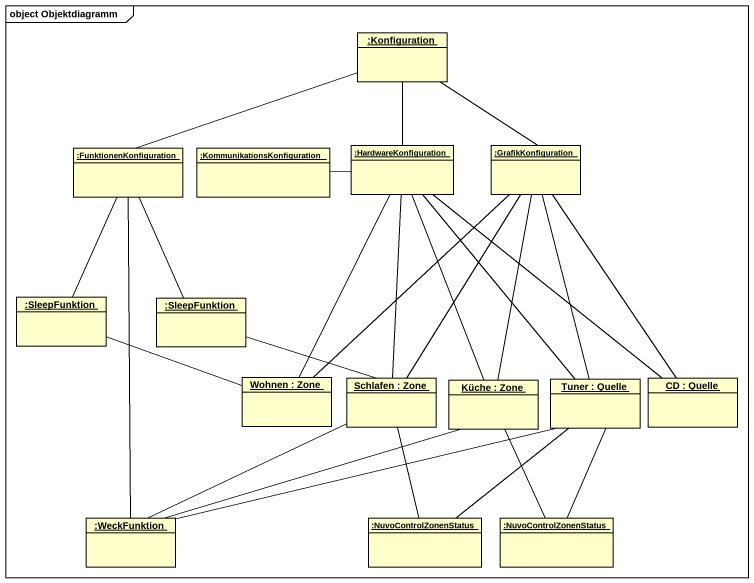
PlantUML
@startuml
mainframe object Objektdiagramm
hide circle
hide empty members
object ":Konfiguration" as Konfiguration
object ":FunktionenKonfiguration" as FunktionenKonfiguration
object ":KommunikationsKonfiguration" as KommunikationsKonfiguration
object ":HardwareKonfiguration" as HardwareKonfiguration
object ":GrafikKonfiguration" as GrafikKonfiguration
object ":SleepFunktion" as SleepFunktion
object ":SleepFunktion" as SleepFunktion_2
object "Wohnen : Zone" as Wohnen
object "Schlafen : Zone" as Schlafen
object "Küche : Zone" as Küche
object "Tuner : Quelle" as Tuner
object "CD : Quelle" as CD
object ":WeckFunktion" as WeckFunktion
object ":NuvoControlZonenStatus" as NuvoControlZonenStatus
object ":NuvoControlZonenStatus" as NuvoControlZonenStatus_2
Konfiguration -left- FunktionenKonfiguration
Konfiguration -- HardwareKonfiguration
Konfiguration -- GrafikKonfiguration
FunktionenKonfiguration -- SleepFunktion
FunktionenKonfiguration -- SleepFunktion_2
FunktionenKonfiguration -- WeckFunktion
HardwareKonfiguration -left- KommunikationsKonfiguration
HardwareKonfiguration -- Wohnen
HardwareKonfiguration -- Schlafen
HardwareKonfiguration -- Küche
HardwareKonfiguration -- Tuner
HardwareKonfiguration -- CD
GrafikKonfiguration -- Wohnen
GrafikKonfiguration -- Schlafen
GrafikKonfiguration -- Küche
GrafikKonfiguration -- Tuner
GrafikKonfiguration -- CD
SleepFunktion -right- Wohnen
SleepFunktion_2 -right- Schlafen
WeckFunktion -right- Schlafen
WeckFunktion -right- Küche
WeckFunktion -right- Tuner
NuvoControlZonenStatus -up- Schlafen
NuvoControlZonenStatus -up- Tuner
NuvoControlZonenStatus_2 -up- Küche
NuvoControlZonenStatus_2 -up- Tuner
@enduml
